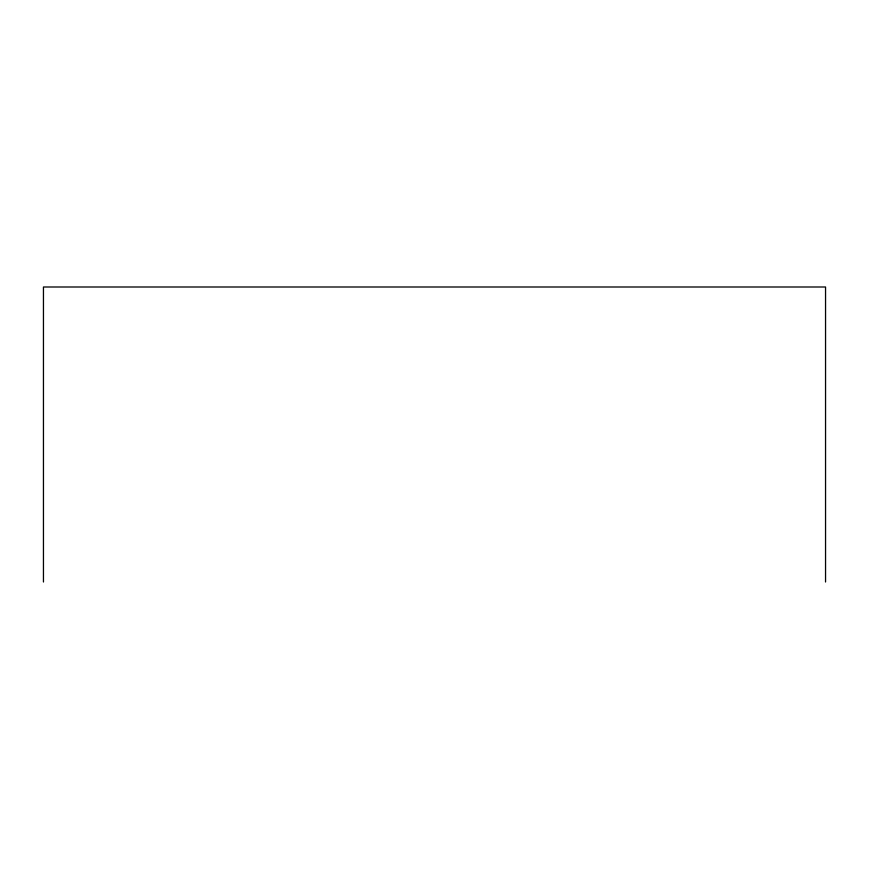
<?xml version="1.0" encoding="UTF-8"?>
<svg xmlns="http://www.w3.org/2000/svg" width="869" height="869" viewBox="0 0 869 869"><rect width="100%" height="100%" fill="white"/><g stroke="black" fill="none" stroke-linecap="round" stroke-linejoin="round"><path stroke-width="1.3" d="M825.55 582.002L825.55 286.998L43.45 286.998L43.45 582.002"/></g></svg>
